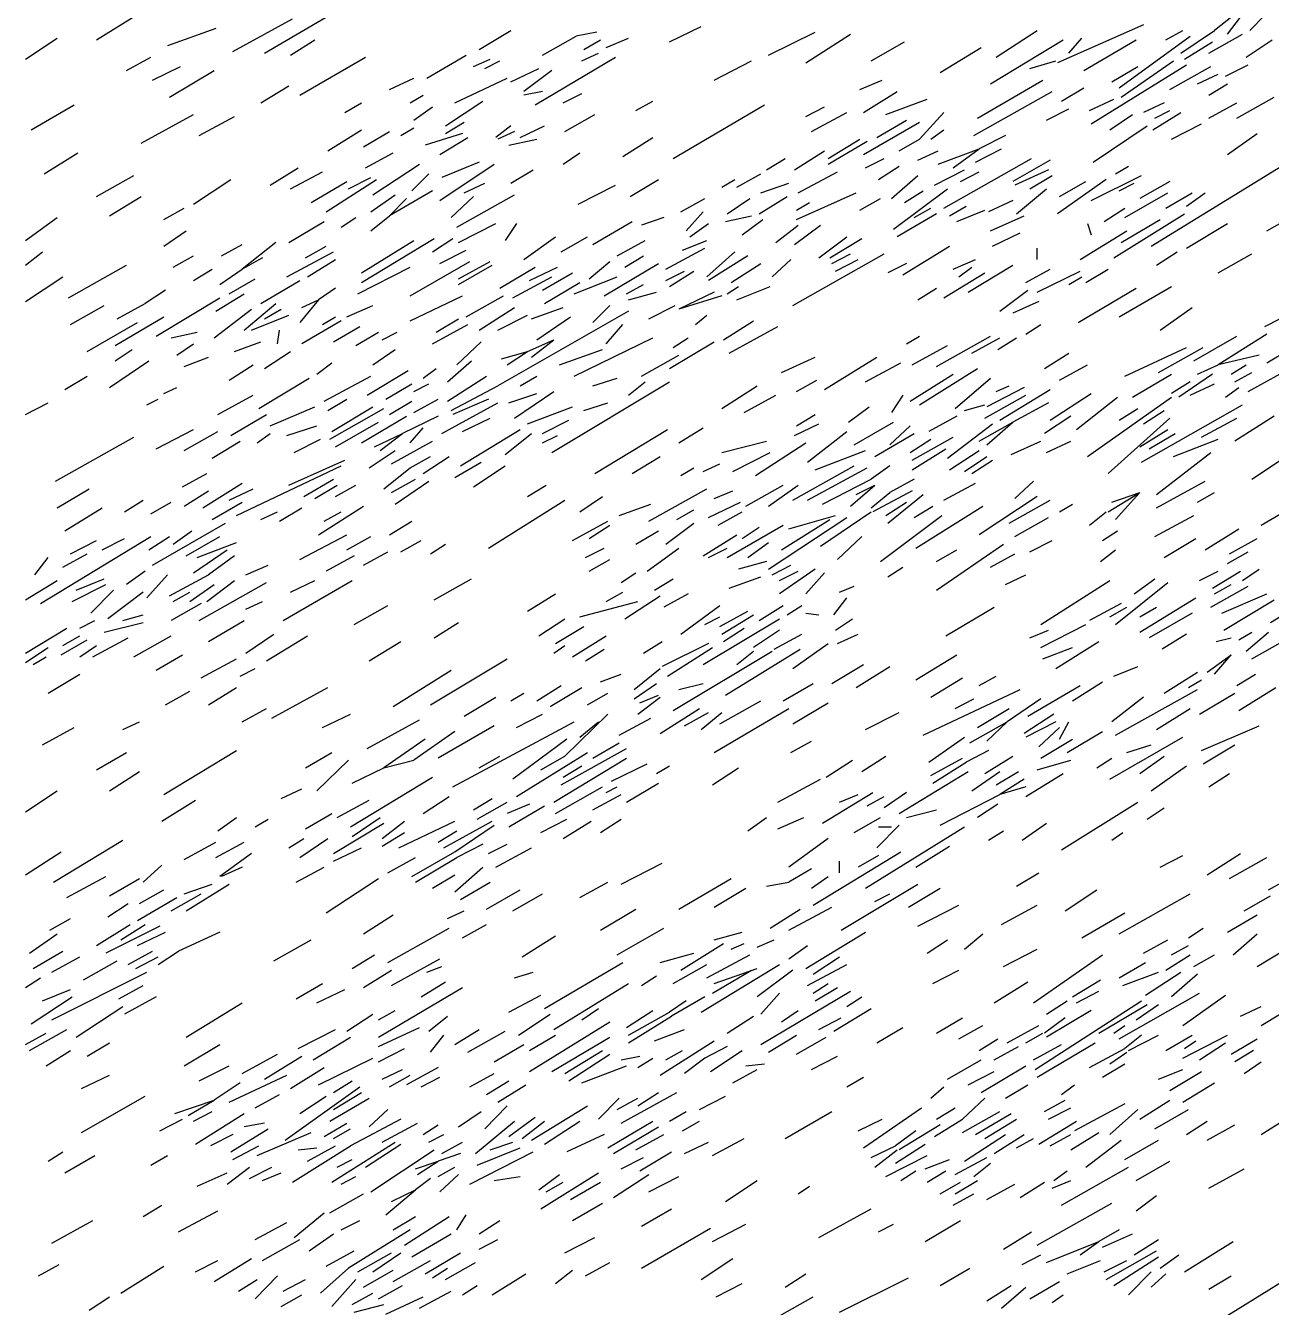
# Model space of a CAD drawing. Extents: x 0 to 599, y 0 to 600.
# Drawn here: x 0.2 to 122.3, y 398.3 to 523.9 of the extents above; entities that cross this region are included whole.
import ezdxf

# ---------------------------------------------------------------- set-up
doc = ezdxf.new("R2010")
doc.units = 0
doc.header["$MEASUREMENT"] = 0
doc.layers.add('LIMESTONE_FSET1', color=166, linetype='CONTINUOUS')

msp = doc.modelspace()

# ---------------------------------------------------------------- linework, layer by layer
at = {"layer": 'LIMESTONE_FSET1'}
for p, q in [((7.13, 522.5), (11.34, 525.12)), ((23.6, 521.19), (30.91, 525.49)), ((119.82, 525.87), (116.71, 523.43)), ((20.49, 521.37), (26.34, 524.56)), ((109.76, 523.99), (101.34, 520.25)), ((117.99, 523.06), (119.27, 524.74)), ((120.18, 523.43), (121.65, 524.93)), ((0.18, 520.62), (3.29, 522.68)), ((18.84, 523.62), (14.09, 521.93)), ((44.63, 521.56), (47.74, 523.43)), ((50.85, 521), (54.15, 522.87)), ((56.16, 523.25), (54.15, 522.87)), ((57.07, 521.75), (59.27, 522.68)), ((63.29, 522.31), (66.4, 523.81)), ((72.99, 521), (77.56, 523.25)), ((76.65, 520.25), (81.04, 523.06)), ((95.3, 520.81), (99.33, 523.43)), ((102.44, 521.19), (103.72, 522.68)), ((107.38, 517.82), (114.33, 522.87)), ((111.95, 522.5), (113.6, 523.43)), ((113.41, 521.19), (116.71, 523.43)), ((116.16, 521.19), (119.45, 523.06)), ((26.16, 521), (28.54, 522.5)), ((54.88, 521.56), (56.52, 522.5)), ((83.05, 520.44), (86.34, 522.31)), ((89.82, 519.31), (93.84, 521.75)), ((94.76, 518.19), (101.89, 522.5)), ((103.9, 519.5), (109.02, 522.5)), ((113.78, 520.62), (116.52, 522.31)), ((119.82, 520.81), (122.38, 522.5)), ((10.06, 519.5), (12.44, 520.81)), ((27.07, 517.07), (33.48, 520.81)), ((39.51, 518.75), (43.35, 521)), ((44.09, 519.88), (45.73, 520.62)), ((45.18, 519.69), (46.65, 520.44)), ((50.12, 516.13), (57.99, 520.81)), ((54.7, 520.44), (56.34, 521.19)), ((67.68, 518.56), (71.34, 520.44)), ((98.6, 519.69), (101.16, 520.44)), ((104.63, 514.26), (113.96, 520.06)), ((107.56, 516.88), (112.68, 520.44)), ((117.8, 518.94), (120, 520.06)), ((12.62, 518.56), (15.37, 519.88)), ((14.27, 516.88), (18.66, 519.5)), ((47.74, 518.38), (50.49, 519.69)), ((51.77, 519.5), (49.02, 517.44)), ((106.65, 518.38), (109.21, 519.88)), ((112.32, 517.63), (116.34, 519.88)), ((115.06, 518.19), (117.07, 519.13)), ((23.23, 516.32), (25.98, 518)), ((35.85, 517.63), (38.23, 518.75)), ((42.26, 516.32), (47.38, 518.75)), ((81.95, 517.63), (84.15, 518.56)), ((93.48, 514.82), (99.88, 518.56)), ((101.71, 516.51), (103.9, 517.82)), ((116.16, 517.07), (117.99, 518.19)), ((31.46, 515.38), (33.11, 516.32)), ((37.87, 516.32), (39.15, 517.07)), ((41.34, 514.07), (45, 516.51)), ((50.85, 517.44), (49.02, 517.07)), ((52.87, 516.32), (54.7, 517.25)), ((60, 515.57), (61.65, 516.51)), ((82.32, 515.38), (85.61, 517.44)), ((84.51, 515.2), (88.54, 516.69)), ((93.11, 513.14), (100.79, 517.44)), ((104.45, 515.57), (106.83, 516.69)), ((111.77, 516.32), (109.76, 515.38)), ((116.16, 514.82), (118.9, 516.32)), ((118.9, 514.82), (122.56, 516.88)), ((0.73, 513.7), (4.94, 516.13)), ((11.52, 512.39), (16.65, 515.2)), ((38.23, 514.63), (40.06, 515.94)), ((53.05, 513.51), (55.98, 515.2)), ((63.66, 510.89), (72.62, 516.13)), ((76.65, 515.01), (78.48, 515.94)), ((77.2, 513.51), (80.67, 515.38)), ((90.18, 515.38), (87.8, 512.76)), ((100.24, 514.63), (102.44, 515.76)), ((106.46, 513.7), (108.66, 515.2)), ((110.67, 513.7), (113.41, 515.38)), ((110.85, 514.82), (112.32, 515.57)), ((17.2, 513.14), (20.67, 515.01)), ((36.95, 513.14), (38.23, 513.88)), ((41.34, 513.32), (43.17, 514.45)), ((47.74, 514.07), (46.28, 512.95)), ((48.66, 512.95), (51.04, 514.07)), ((82.32, 511.26), (87.8, 514.45)), ((83.6, 512.95), (86.52, 514.63)), ((104.82, 510.51), (110.12, 514.07)), ((112.5, 512.76), (115.43, 514.26)), ((29.82, 511.64), (33.11, 513.7)), ((33.29, 512.01), (35.85, 513.51)), ((42.99, 513.32), (39.33, 512.2)), ((40.79, 511.26), (43.54, 512.95)), ((48.11, 513.51), (46.46, 512.76)), ((47.56, 512.2), (50.3, 512.76)), ((58.72, 511.08), (61.65, 512.95)), ((78.84, 510.89), (81.95, 512.76)), ((78.84, 510.33), (82.68, 512.57)), ((85.79, 511.64), (87.8, 512.76)), ((88.9, 512.76), (90.18, 513.7)), ((96.22, 513.14), (93.66, 511.83)), ((117.99, 511.26), (120.91, 513.32)), ((2.01, 509.39), (5.3, 511.45)), ((33.48, 509.95), (36.22, 511.45)), ((52.87, 510.33), (54.51, 511.45)), ((75.55, 509.77), (78.48, 511.64)), ((87.62, 510.7), (89.63, 511.64)), ((89.63, 510.33), (93.66, 511.83)), ((91.1, 509.95), (93.66, 511.83)), ((93.29, 510.51), (95.85, 511.83)), ((110.49, 502.28), (125.12, 511.26)), ((34.21, 507.33), (38.78, 510.33)), ((40.79, 506.77), (46.1, 510.33)), ((44.63, 510.51), (40.98, 509.02)), ((72.8, 509.77), (74.63, 510.89)), ((82.5, 509.95), (84.33, 510.89)), ((83.78, 508.83), (85.79, 510.14)), ((90.18, 506.02), (98.78, 510.89)), ((100.61, 510.7), (96.95, 508.64)), ((107.01, 509.39), (108.29, 510.14)), ((7.13, 507.15), (10.79, 509.2)), ((16.65, 506.4), (20.3, 508.83)), ((24.15, 508.27), (26.89, 509.95)), ((26.16, 507.89), (29.27, 509.58)), ((29.63, 505.65), (34.57, 508.83)), ((31.83, 507.89), (34.02, 509.02)), ((38.05, 507.71), (39.7, 509.39)), ((47.74, 508.46), (49.94, 509.77)), ((59.45, 507.15), (62.2, 508.83)), ((68.41, 508.08), (69.7, 508.83)), ((69.88, 508.08), (72.26, 509.39)), ((75.91, 507.52), (79.76, 509.58)), ((85.06, 506.96), (87.62, 509.2)), ((89.27, 508.27), (92.2, 509.77)), ((91.83, 508.64), (93.66, 509.58)), ((100.43, 509.77), (97.13, 508.27)), ((98.6, 507.89), (100.79, 509.2)), ((106.1, 508.83), (101.34, 505.46)), ((104.63, 506.77), (109.57, 509.2)), ((28.17, 506.58), (31.65, 508.64)), ((40.06, 507.71), (35.85, 505.27)), ((43.17, 507.52), (45.18, 508.46)), ((54.33, 506.4), (57.99, 508.27)), ((72.26, 507.52), (75, 508.46)), ((75.73, 504.9), (81.59, 507.52)), ((85.24, 503.96), (90.55, 507.89)), ((86.34, 506.58), (88.17, 507.71)), ((97.32, 505.46), (100.24, 507.89)), ((101.52, 507.15), (104.09, 508.64)), ((107.38, 507.71), (108.84, 508.46)), ((107.93, 505.09), (112.13, 507.52)), ((112.32, 508.64), (109.39, 506.96)), ((111.95, 506.02), (114.51, 507.52)), ((113.96, 506.21), (115.79, 507.52)), ((8.41, 505.27), (11.52, 507.15)), ((34.02, 505.65), (36.4, 507.33)), ((37.5, 506.96), (35.85, 505.27)), ((41.89, 505.09), (44.09, 507.15)), ((42.44, 504.15), (48.11, 507.33)), ((64.39, 505.65), (66.77, 506.96)), ((68.96, 505.46), (71.16, 506.96)), ((72.07, 505.46), (74.82, 507.15)), ((75.73, 505.83), (77.01, 506.58)), ((81.95, 505.83), (83.96, 506.96)), ((96.95, 506.77), (94.57, 505.65)), ((0.18, 502.84), (3.29, 505.09)), ((13.72, 504.9), (15.73, 506.02)), ((31.1, 504.15), (32.56, 505.09)), ((34.02, 503.78), (35.85, 505.27)), ((62.74, 505.09), (60.55, 504.34)), ((64.94, 503.78), (66.59, 505.65)), ((68.78, 504.71), (71.34, 505.27)), ((89.45, 505.46), (85.61, 503.21)), ((87.26, 505.09), (88.9, 506.02)), ((90.73, 505.27), (92.38, 506.21)), ((91.46, 504.71), (94.21, 505.83)), ((94.76, 503.78), (98.05, 505.27)), ((105.91, 504.71), (107.93, 506.02)), ((106.83, 501.15), (113.78, 505.46)), ((121.83, 503.78), (125.12, 505.65)), ((13.72, 502.28), (15.91, 503.78)), ((25.98, 502.65), (29.45, 504.71)), ((42.62, 502.65), (46.28, 504.52)), ((48.29, 504.52), (47.2, 502.84)), ((55.79, 502.46), (59.63, 504.71)), ((65.3, 503.21), (67.13, 504.52)), ((70.43, 503.4), (72.44, 504.9)), ((73.72, 502.65), (75.91, 504.34)), ((75.55, 502.46), (78.11, 504.34)), ((103.54, 500.97), (108.11, 503.78)), ((104.27, 504.52), (104.63, 503.4)), ((107.56, 502.65), (111.4, 504.9)), ((113.96, 502.09), (117.99, 504.52)), ((24.7, 502.65), (21.4, 500.03)), ((33.11, 498.72), (40.24, 503.03)), ((33.11, 499.66), (38.23, 502.84)), ((40.06, 501.72), (42.07, 503.03)), ((49.02, 500.97), (52.13, 503.21)), ((52.68, 501.72), (55.24, 503.21)), ((58.17, 501.34), (60.91, 502.84)), ((64.57, 501.9), (66.95, 502.84)), ((77.93, 501.15), (80.67, 503.21)), ((79.02, 501.15), (82.13, 503.03)), ((94.94, 502.28), (97.68, 503.59)), ((0.18, 500.41), (1.83, 501.72)), ((14.63, 500.22), (16.65, 501.34)), ((19.39, 501.34), (21.4, 502.46)), ((25.79, 499.28), (30.37, 501.72)), ((27.62, 501.15), (29.63, 502.28)), ((40.79, 500.59), (43.35, 501.9)), ((58.9, 500.22), (60.73, 501.34)), ((62.93, 500.03), (66.77, 502.09)), ((66.95, 499.28), (69.7, 501.72)), ((70.98, 501.34), (67.13, 498.91)), ((75.37, 496.47), (84.33, 501.53)), ((79.21, 500.59), (81.04, 501.53)), ((86.16, 499.47), (90.73, 502.28)), ((99.33, 500.97), (99.33, 502.09)), ((111.04, 500.41), (113.05, 501.72)), ((117.07, 499.66), (120.37, 501.53)), ((4.39, 497.22), (10.06, 500.41)), ((16.65, 498.91), (18.48, 500.03)), ((19.21, 498.53), (21.4, 500.03)), ((23.41, 501.15), (21.4, 500.03)), ((27.8, 499.28), (30.55, 500.97)), ((32.74, 497.6), (37.87, 500.22)), ((37.87, 497.41), (43.72, 500.78)), ((42.62, 499.1), (45.73, 500.78)), ((42.62, 498.53), (45.91, 500.41)), ((46.65, 498.16), (50.12, 500.22)), ((49.57, 498.91), (52.32, 500.22)), ((55.43, 499.1), (57.44, 500.78)), ((56.89, 497.41), (62.2, 500.59)), ((69.33, 498.72), (72.26, 500.59)), ((73.35, 499.28), (75.18, 500.97)), ((79.57, 499.84), (81.77, 500.97)), ((86.52, 500.59), (84.7, 499.66)), ((91.1, 500.03), (93.29, 500.97)), ((91.65, 499.28), (92.93, 500.22)), ((92.56, 497.78), (96.95, 500.41)), ((98.23, 498.72), (100.61, 500.03)), ((104.09, 498.72), (106.28, 500.03)), ((0.18, 496.85), (3.84, 499.28)), ((20.12, 497.6), (22.68, 499.1)), ((23.23, 496.66), (27.07, 498.91)), ((47.93, 497.22), (51.77, 499.28)), ((50.85, 497.97), (53.78, 499.66)), ((51.04, 496.66), (54.51, 498.72)), ((53.96, 497.6), (58.17, 499.28)), ((62.93, 498.91), (64.76, 499.84)), ((63.29, 498.35), (65.67, 499.84)), ((90.18, 497.22), (94.21, 499.66)), ((99.33, 497.78), (103.54, 499.84)), ((102.44, 498.53), (103.72, 499.28)), ((13.9, 497.97), (11.89, 496.66)), ((18.84, 495.91), (21.59, 497.6)), ((30.55, 498.16), (28.9, 497.04)), ((59.09, 497.6), (60.73, 498.53)), ((59.27, 497.04), (62.01, 497.78)), ((67.68, 497.78), (64.21, 496.1)), ((68.96, 497.6), (70.06, 498.35)), ((69.88, 497.04), (73.17, 498.35)), ((87.62, 497.04), (89.45, 498.16)), ((95.67, 495.91), (98.41, 497.97)), ((103.35, 494.79), (109.02, 498.16)), ((107.38, 495.35), (112.5, 498.35)), ((4.57, 494.6), (7.87, 496.47)), ((9.15, 495.16), (11.89, 496.66)), ((12.99, 493.48), (19.21, 497.22)), ((21.59, 494.04), (24.7, 496.66)), ((28.9, 497.04), (27.07, 494.79)), ((27.26, 496.29), (28.9, 497.04)), ((31.65, 495.35), (34.21, 496.47)), ((37.87, 494.98), (42.99, 497.41)), ((43.35, 495.35), (47.01, 497.41)), ((44.63, 494.04), (48.11, 496.29)), ((49.76, 495.16), (52.87, 496.29)), ((55.79, 494.79), (57.44, 496.47)), ((61.28, 495.16), (63.84, 496.47)), ((68.41, 497.41), (64.21, 496.1)), ((99.51, 496.85), (96.95, 495.73)), ((111.4, 494.04), (114.51, 496.29)), ((8.96, 492.54), (13.72, 495.35)), ((18.66, 493.29), (22.32, 496.1)), ((22.32, 494.04), (25.98, 495.54)), ((23.6, 495.16), (25.24, 496.1)), ((31.1, 494.98), (27.26, 492.73)), ((29.27, 494.6), (30.55, 495.35)), ((40.43, 493.85), (42.62, 495.16)), ((59.27, 495.91), (46.46, 488.61)), ((46.46, 494.04), (49.39, 495.54)), ((50.3, 493.1), (53.6, 495.35)), ((65.85, 494.6), (66.95, 495.54)), ((68.6, 493.1), (71.52, 494.98)), ((121.65, 494.42), (123.11, 495.16)), ((6.22, 491.98), (11.16, 494.79)), ((14.45, 493.29), (17.01, 493.85)), ((24.88, 492.73), (25.06, 494.04)), ((30.37, 492.92), (32.93, 494.42)), ((32.56, 492.54), (34.76, 493.85)), ((35.12, 493.1), (36.59, 493.85)), ((40.06, 492.73), (43.54, 494.6)), ((57.07, 492.73), (58.72, 494.6)), ((69.15, 491.79), (73.9, 494.42)), ((98.23, 493.67), (99.7, 494.6)), ((15, 491.61), (16.65, 492.73)), ((20.67, 491.98), (23.23, 492.92)), ((42.44, 490.67), (44.82, 492.92)), ((49.39, 491.98), (51.95, 493.1)), ((49.76, 491.42), (51.95, 493.1)), ((53.96, 489.55), (61.65, 493.29)), ((63.29, 490.3), (67.68, 492.92)), ((63.66, 492.36), (65.12, 493.29)), ((86.52, 492.73), (87.8, 493.48)), ((87.07, 490.67), (90.55, 492.54)), ((89.45, 490.48), (94.76, 493.48)), ((92.93, 491.79), (95.67, 493.29)), ((95.49, 492.17), (97.32, 493.29)), ((114.7, 491.05), (118.9, 493.48)), ((121.83, 493.67), (117.07, 490.67)), ((8.96, 491.05), (10.61, 492.17)), ((15.73, 490.48), (18.11, 491.42)), ((23.6, 490.3), (26.16, 491.98)), ((34.21, 490.67), (36.4, 492.17)), ((46.83, 491.23), (49.39, 491.98)), ((47.38, 490.67), (49.39, 491.98)), ((52.5, 490.67), (56.71, 492.17)), ((60.55, 489.55), (64.21, 491.61)), ((74.27, 489.92), (77.56, 491.42)), ((78.48, 488.24), (83.6, 491.42)), ((100.06, 490.3), (102.44, 491.79)), ((107.93, 489.55), (113.96, 492.36)), ((111.22, 489.92), (115.61, 492.36)), ((121.1, 491.61), (117.07, 490.67)), ((121.83, 490.86), (124.02, 492.17)), ((8.41, 488.42), (12.26, 491.05)), ((20.12, 489.17), (22.5, 490.67)), ((28.72, 489.73), (30.18, 490.86)), ((33.66, 487.68), (37.68, 490.11)), ((39.15, 489.36), (40.43, 490.3)), ((41.52, 488.99), (43.9, 491.05)), ((82.5, 488.99), (85.98, 490.86)), ((87.8, 486.74), (93.48, 490.3)), ((101.52, 489.17), (104.27, 490.67)), ((115.06, 489.73), (117.07, 490.67)), ((118.35, 489.73), (119.82, 490.67)), ((118.72, 488.99), (120.37, 489.92)), ((120, 488.05), (124.76, 490.67)), ((4.02, 488.24), (6.22, 489.55)), ((23.05, 486.37), (27.99, 489.36)), ((29.45, 487.11), (34.02, 489.55)), ((35.49, 487.3), (38.05, 488.8)), ((38.23, 488.05), (39.7, 488.8)), ((41.52, 487.11), (45.37, 489.55)), ((48.66, 488.61), (50.3, 489.55)), ((51.77, 482.06), (63.29, 488.99)), ((55.79, 488.61), (58.17, 489.36)), ((59.27, 487.68), (60.91, 488.99)), ((75.73, 488.05), (77.74, 489.17)), ((86.89, 487.11), (91.1, 489.73)), ((91.28, 486.37), (94.76, 489.36)), ((108.66, 487.49), (112.5, 489.73)), ((114.33, 488.99), (112.5, 487.86)), ((116.52, 489.73), (113.23, 487.49)), ((114.33, 487.68), (116.71, 488.8)), ((13.72, 487.86), (15, 488.42)), ((19.02, 485.8), (22.5, 487.68)), ((41.89, 486.18), (46.46, 488.61)), ((47.56, 486.93), (50.3, 487.86)), ((48.11, 485.43), (51.95, 488.05)), ((68.41, 486.37), (71.89, 488.61)), ((70.61, 485.99), (73.72, 487.68)), ((86.16, 487.68), (85.06, 485.99)), ((94.21, 485.43), (98.23, 487.68)), ((98.05, 488.42), (94.39, 486.55)), ((95.3, 488.05), (96.59, 488.61)), ((95.67, 485.24), (100.61, 488.24)), ((100.61, 485.24), (104.63, 487.86)), ((103.17, 484.31), (107.2, 487.49)), ((104.27, 481.68), (112.5, 487.49)), ((117.8, 487.49), (119.09, 488.42)), ((0.18, 485.8), (2.38, 486.93)), ((12.07, 486.74), (13.17, 487.3)), ((24.15, 484.68), (28.54, 486.55)), ((29.82, 486.18), (31.65, 487.3)), ((30, 483.37), (35.3, 486.37)), ((30.18, 484.12), (34.21, 486.55)), ((35.85, 485.8), (38.05, 487.11)), ((38.23, 485.99), (40.61, 487.3)), ((40.98, 483.93), (46.46, 486.93)), ((45.55, 487.3), (42.07, 485.8)), ((49.39, 484.87), (53.78, 486.55)), ((54.88, 486.18), (57.26, 486.93)), ((80.85, 485.05), (82.87, 486.55)), ((92.2, 486.18), (94.21, 486.74)), ((100.43, 486.93), (96.95, 485.05)), ((107.38, 485.24), (109.21, 486.37)), ((109.57, 481.12), (119.45, 486.74)), ((109.76, 484.87), (111.77, 486.18)), ((20.3, 483.74), (23.78, 485.8)), ((30.55, 482.62), (34.76, 485.05)), ((33.11, 483), (37.5, 485.62)), ((40.61, 485.62), (37.13, 483.93)), ((42.99, 484.12), (45.73, 485.43)), ((50.85, 483.93), (53.41, 485.24)), ((75.73, 484.68), (77.56, 485.8)), ((81.4, 482.81), (85.24, 485.05)), ((91.46, 485.62), (88.72, 484.12)), ((93.66, 483.18), (96.95, 485.05)), ((94.39, 482.81), (96.95, 485.05)), ((102.62, 485.62), (100.06, 483.93)), ((106.28, 480), (112.32, 485.43)), ((115.43, 483.56), (118.9, 485.43)), ((122.56, 485.62), (118.72, 483.18)), ((12.99, 482.43), (16.65, 484.31)), ((15.73, 482.25), (19.02, 484.12)), ((22.87, 483), (24.15, 483.93)), ((25.79, 483.74), (28.72, 484.68)), ((34.39, 482.62), (37.13, 483.93)), ((34.94, 482.25), (37.13, 483.93)), ((37.87, 483), (39.15, 484.49)), ((42.8, 480.75), (48.66, 484.31)), ((47.2, 481.87), (49.76, 483.93)), ((50.85, 483), (52.32, 483.74)), ((55.98, 480), (63.11, 484.31)), ((64.21, 483), (66.59, 484.49)), ((75.55, 483.74), (77.93, 484.87)), ((76.83, 481.12), (80.67, 484.12)), ((83.41, 481.68), (87.26, 483.93)), ((84.88, 482.81), (86.89, 484.68)), ((90.55, 481.5), (94.94, 484.87)), ((109.39, 482.62), (112.13, 484.31)), ((110.3, 482.43), (112.87, 483.93)), ((3.11, 479.25), (10.79, 483.56)), ((18.48, 481.5), (21.22, 483.18)), ((26.52, 482.06), (29.09, 483.37)), ((36.04, 480.94), (40.06, 483.18)), ((68.41, 482.06), (72.8, 483.18)), ((71.71, 479.81), (76.65, 483)), ((86.89, 482.06), (88.9, 483.37)), ((87.07, 481.31), (91.1, 483.56)), ((87.07, 480.37), (90.37, 482.43)), ((96.77, 481.87), (99.7, 483.18)), ((100.24, 482.06), (102.62, 483.18)), ((112.68, 481.68), (117.07, 483.37)), ((25.98, 478.88), (31.46, 481.31)), ((33.84, 480.56), (36.4, 482.25)), ((37.87, 480.56), (39.88, 481.68)), ((39.15, 480), (41.71, 481.68)), ((42.26, 479.63), (44.82, 481.12)), ((59.63, 480), (62.38, 481.68)), ((69.51, 480.19), (73.17, 482.06)), ((77.56, 480.37), (82.5, 482.25)), ((90.73, 480.37), (93.66, 482.25)), ((92.2, 480.19), (94.39, 481.68)), ((92.93, 480), (94.94, 481.31)), ((111.04, 477.94), (116.34, 482.06)), ((120.37, 479.44), (123.48, 481.5)), ((15.55, 478.69), (17.93, 480)), ((20.85, 475.88), (31.1, 480.75)), ((35.3, 478.5), (37.87, 480.56)), ((44.09, 478.69), (47.2, 480.75)), ((64.39, 479.81), (65.67, 480.56)), ((66.59, 480.19), (68.23, 480.94)), ((75.37, 477.38), (81.4, 480.75)), ((76.83, 477.38), (82.68, 480.56)), ((84.88, 480.75), (83.05, 479.44)), ((17.56, 476.63), (21.4, 479.06)), ((27.44, 477.75), (30.37, 479.44)), ((28.54, 477.57), (30.73, 478.88)), ((30.55, 477.75), (32.56, 478.88)), ((36.04, 478.13), (38.41, 479.44)), ((36.4, 477), (39.7, 479.25)), ((49.39, 477.75), (51.22, 478.88)), ((70.79, 476.82), (74.45, 478.88)), ((72.99, 476.82), (75.91, 478.88)), ((78.29, 477), (83.05, 479.44)), ((81.04, 476.82), (83.41, 478.88)), ((81.59, 477.94), (83.41, 478.88)), ((87.26, 479.44), (84.88, 478.13)), ((90.18, 477.38), (93.29, 479.06)), ((97.13, 477.57), (98.96, 479.25)), ((111.04, 476.63), (115.79, 479.25)), ((3.29, 476.63), (6.4, 478.5)), ((9.88, 476.26), (11.71, 477.38)), ((15.73, 476.82), (18.11, 478.32)), ((20.12, 477.38), (22.5, 478.5)), ((45.55, 472.7), (53.05, 477.38)), ((54.51, 476.26), (56.71, 477.75)), ((61.28, 475.32), (66.95, 478.5)), ((67.68, 477.57), (69.51, 478.32)), ((83.05, 476.63), (84.88, 478.13)), ((87.07, 478.32), (83.23, 476.26)), ((84.7, 475.13), (88.17, 477.94)), ((99.33, 477.75), (93.66, 474.01)), ((96.59, 475.13), (100.61, 477.38)), ((106.28, 476.26), (109.39, 478.13)), ((106.65, 477.19), (109.39, 478.13)), ((107.01, 475.51), (109.39, 478.13)), ((115.06, 477.19), (116.71, 478.13)), ((4.02, 474.38), (7.68, 476.63)), ((12.44, 476.07), (14.45, 477.19)), ((18.48, 475.51), (21.4, 477.19)), ((23.23, 475.51), (24.88, 476.26)), ((25.06, 475.32), (27.26, 476.63)), ((28.9, 474.01), (33.29, 476.82)), ((29.45, 475.32), (31.1, 476.26)), ((58.35, 475.88), (61.46, 477)), ((64.02, 475.51), (65.67, 476.44)), ((67.13, 475.69), (70.24, 477.19)), ((68.05, 474.95), (70.43, 476.26)), ((78.11, 472.89), (83.05, 476.26)), ((84.51, 475.88), (86.52, 477.19)), ((87.26, 475.69), (89.09, 476.82)), ((87.44, 472.7), (94.02, 476.82)), ((101.52, 476.26), (102.8, 477)), ((104.45, 474.95), (106.1, 476.26)), ((121.28, 474.95), (125.12, 477.19)), ((12.62, 471.01), (19.76, 475.13)), ((35.85, 474.01), (38.05, 475.32)), ((53.78, 473.45), (57.26, 475.32)), ((55.43, 473.64), (57.44, 474.95)), ((62.93, 473.07), (65.67, 475.13)), ((68.96, 471.76), (74.45, 474.95)), ((72.99, 470.64), (80.67, 475.69)), ((74.27, 472.51), (79.02, 475.51)), ((75, 474.57), (79.57, 475.88)), ((83.96, 471.39), (90, 475.88)), ((97.13, 473.82), (100.43, 475.69)), ((110.85, 473.82), (114.7, 475.88)), ((1.65, 467.27), (12.44, 473.82)), ((7.68, 472.51), (9.88, 473.64)), ((12.26, 472.51), (14.27, 473.82)), ((14.63, 473.07), (16.46, 474.38)), ((15.91, 471.95), (19.21, 473.82)), ((27.07, 471.58), (31.65, 474.01)), ((31.65, 472.51), (34.02, 473.82)), ((60, 473.07), (62.2, 474.38)), ((66.59, 471.95), (69.88, 474.01)), ((70.43, 473.64), (72.07, 474.76)), ((79.76, 471.58), (82.13, 473.82)), ((105.73, 473.45), (107.2, 474.38)), ((111.77, 471.76), (114.88, 473.64)), ((115.79, 472.51), (119.09, 474.57)), ((118.17, 472.14), (120.91, 473.64)), ((4.57, 472.14), (7.13, 473.45)), ((16.65, 470.27), (19.94, 472.51)), ((17.01, 471.76), (20.85, 473.26)), ((33.29, 471.01), (35.67, 472.32)), ((36.95, 472.32), (38.96, 473.45)), ((39.88, 472.14), (41.34, 473.07)), ((55.06, 471.76), (56.89, 472.7)), ((61.1, 470.45), (64.21, 472.7)), ((67.13, 471.76), (68.96, 472.7)), ((70.98, 471.76), (72.99, 473.26)), ((89.45, 468.58), (96.04, 473.07)), ((89.45, 471.39), (91.46, 472.51)), ((98.6, 472.32), (100.79, 473.45)), ((105.55, 471.39), (107.01, 472.51)), ((117.99, 471.2), (120, 472.32)), ((1.1, 470.08), (2.38, 471.76)), ((3.84, 470.83), (6.22, 472.14)), ((20.67, 471.95), (18.11, 470.08)), ((32.38, 471.95), (29.63, 470.45)), ((55.43, 470.45), (57.44, 471.58)), ((72.8, 471.39), (70.06, 470.64)), ((94.76, 470.83), (97.13, 472.14)), ((11.89, 470.45), (10.06, 469.14)), ((12.07, 467.83), (14.09, 470.08)), ((14.27, 468.02), (18.11, 470.08)), ((21.77, 470.08), (23.96, 471.01)), ((58.54, 469.33), (60, 470.27)), ((69.15, 468.77), (72.26, 469.89)), ((73.35, 470.08), (75.18, 471.01)), ((77.56, 470.64), (74.09, 468.21)), ((74.09, 469.52), (75.91, 470.45)), ((78.48, 470.27), (76.65, 468.21)), ((84.7, 469.89), (86.16, 470.83)), ((96.22, 469.14), (98.23, 470.08)), ((115.24, 469.52), (117.07, 470.45)), ((116.52, 468.77), (119.27, 470.45)), ((119.45, 469.52), (121.1, 470.64)), ((0.18, 467.64), (3.29, 469.52)), ((4.76, 467.46), (8.05, 469.14)), ((5.12, 468.58), (7.87, 469.7)), ((8.78, 468.58), (6.59, 466.33)), ((16.28, 467.46), (18.66, 469.14)), ((17.2, 465.59), (23.78, 469.33)), ((17.93, 467.46), (20.67, 469.52)), ((25.43, 465.59), (32.2, 469.52)), ((26.16, 468.39), (28.54, 469.52)), ((40.24, 467.64), (43.9, 469.7)), ((61.83, 468.58), (63.66, 469.7)), ((79.94, 468.39), (81.4, 468.95)), ((99.7, 465.21), (106.46, 469.52)), ((107.01, 465.21), (112.13, 469.33)), ((108.84, 468.21), (110.85, 469.7)), ((116.34, 466.9), (120, 468.95)), ((116.71, 468.21), (118.35, 469.14)), ((122.2, 465.4), (127.32, 468.58)), ((11.71, 468.39), (8.23, 465.77)), ((14.63, 467.46), (16.28, 468.39)), ((21.77, 466.71), (23.41, 467.46)), ((49.39, 466.52), (52.13, 468.21)), ((54.51, 465.96), (60.18, 467.46)), ((57.07, 467.46), (58.72, 468.39)), ((58.9, 465.77), (62.38, 468.02)), ((65.12, 468.21), (62.74, 466.9)), ((79.39, 466.15), (80.67, 467.83)), ((109.39, 464.46), (114.88, 467.83)), ((117.44, 466.33), (121.83, 468.21)), ((117.62, 464.65), (122.56, 467.64)), ((9.7, 465.59), (11.71, 466.15)), ((17.38, 467.27), (14.45, 465.59)), ((32.38, 465.21), (35.67, 467.08)), ((64.39, 464.27), (68.23, 467.08)), ((68.23, 465.02), (70.98, 466.52)), ((68.41, 464.27), (71.52, 466.15)), ((72.07, 465.59), (74.45, 467.08)), ((74.82, 466.15), (76.28, 467.08)), ((76.65, 466.33), (77.93, 466.15)), ((90.37, 464.09), (95.12, 466.9)), ((107.56, 467.27), (104.45, 465.59)), ((106.46, 465.96), (108.11, 466.9)), ((109.39, 465.96), (111.04, 466.9)), ((114.51, 466.33), (110.3, 463.9)), ((0.18, 462.4), (4.21, 464.84)), ((5.49, 464.84), (6.95, 465.59)), ((7.87, 464.46), (11.71, 465.4)), ((18.11, 463.53), (21.59, 465.59)), ((40.24, 463.9), (42.62, 465.4)), ((50.49, 464.09), (53.05, 465.77)), ((52.13, 463.34), (54.88, 465.02)), ((66.59, 461.28), (74.09, 465.77)), ((66.77, 465.21), (68.23, 465.96)), ((68.6, 463.53), (70.61, 464.84)), ((79.57, 464.65), (81.22, 465.77)), ((99.7, 462.96), (104.09, 465.21)), ((3.66, 462.22), (6.22, 463.71)), ((3.84, 463.15), (5.49, 464.09)), ((6.77, 462.03), (10.24, 463.9)), ((10.79, 462.03), (14.45, 464.09)), ((21.77, 462.4), (24.51, 464.27)), ((23.78, 461.65), (27.8, 464.09)), ((33.84, 461.65), (36.95, 463.53)), ((53.78, 462.03), (57.07, 464.09)), ((60.73, 462.4), (62.56, 463.53)), ((74.09, 464.65), (71.52, 462.96)), ((73.54, 462.78), (76.28, 464.27)), ((79.76, 463.34), (81.77, 464.27)), ((98.6, 463.9), (100.43, 464.65)), ((101.16, 460.9), (105.37, 463.53)), ((113.96, 464.27), (111.59, 462.78)), ((116.89, 463.53), (118.35, 463.9)), ((119.09, 463.71), (120.37, 464.46)), ((119.82, 462.59), (122.01, 464.46)), ((120.37, 461.84), (123.66, 463.71)), ((0.18, 461.47), (2.38, 462.96)), ((5.49, 462.03), (7.13, 463.15)), ((51.95, 462.4), (53.05, 463.15)), ((55.06, 461.65), (56.89, 462.78)), ((67.13, 463.34), (62.56, 461.09)), ((63.11, 460.16), (67.5, 462.96)), ((63.66, 456.79), (73.35, 462.59)), ((68.78, 458.28), (76.1, 462.78)), ((69.88, 461.28), (71.52, 462.59)), ((75.37, 460.9), (78.84, 463.34)), ((99.88, 461.84), (102.8, 462.96)), ((0.91, 461.28), (2.2, 462.03)), ((12.99, 460.72), (15.55, 462.22)), ((17.38, 459.97), (20.85, 461.84)), ((39.88, 457.35), (47.38, 461.84)), ((79.21, 459.41), (82.32, 461.28)), ((81.59, 459.03), (84.88, 461.09)), ((87.44, 459.78), (91.46, 462.22)), ((106.83, 460.16), (109.21, 461.09)), ((115.98, 460.53), (118.35, 462.22)), ((116.71, 460.34), (118.35, 462.22)), ((2.38, 458.47), (5.49, 460.34)), ((21.22, 460.16), (22.68, 460.9)), ((36.22, 457.16), (41.89, 460.72)), ((56.52, 459.59), (58.54, 460.34)), ((59.82, 458.85), (62.38, 460.9)), ((88.9, 458.1), (92.01, 459.97)), ((93.66, 459.22), (95.3, 460.16)), ((111.77, 458.47), (115.06, 460.53)), ((114.15, 459.03), (115.43, 459.78)), ((118.9, 459.22), (120.73, 460.34)), ((13.9, 457.35), (16.28, 458.66)), ((18.11, 457.35), (20.85, 459.03)), ((24.33, 456.04), (29.82, 459.03)), ((50.3, 457.72), (52.68, 459.22)), ((51.59, 457.16), (54.7, 459.03)), ((59.82, 457.91), (62.01, 459.41)), ((64.21, 458.85), (66.59, 459.41)), ((74.45, 457.72), (77.38, 459.41)), ((88.17, 454.35), (97.68, 458.85)), ((98.41, 456.22), (103.54, 459.22)), ((102.8, 457.72), (105.73, 459.59)), ((107.01, 454.35), (115.06, 458.85)), ((119.09, 456.79), (122.74, 459.03)), ((43.17, 456.22), (46.28, 458.1)), ((47.74, 457.72), (49.02, 458.47)), ((55.24, 457.35), (57.26, 458.47)), ((60.18, 456.41), (62.38, 458.1)), ((60.37, 457.54), (62.2, 458.28)), ((68.23, 455.48), (72.26, 457.72)), ((75.37, 455.48), (78.84, 457.54)), ((91.28, 456.97), (93.11, 457.91)), ((99.7, 457.91), (96.4, 455.66)), ((109.76, 458.1), (106.65, 455.66)), ((115.24, 456.41), (118.72, 458.47)), ((21.4, 455.66), (23.78, 456.97)), ((29.27, 455.1), (32.01, 456.41)), ((48.29, 455.1), (50.85, 456.41)), ((57.26, 456.41), (53.05, 452.29)), ((58.35, 454.35), (61.46, 456.04)), ((62.38, 454.54), (66.22, 456.97)), ((64.76, 455.29), (67.13, 456.6)), ((66.4, 454.91), (68.41, 456.6)), ((67.68, 452.67), (75, 456.97)), ((82.5, 454.91), (85.79, 456.6)), ((93.48, 455.1), (96.59, 456.97)), ((100.98, 456.41), (98.05, 454.54)), ((111.04, 454.91), (114.33, 456.97)), ((1.83, 453.42), (4.94, 455.1)), ((9.7, 454.91), (11.34, 455.66)), ((33.66, 453.04), (38.78, 455.85)), ((46.1, 455.29), (40.61, 452.11)), ((42.07, 449.3), (53.96, 455.66)), ((54.51, 454.17), (56.34, 455.66)), ((92.74, 453.6), (96.4, 455.66)), ((94.39, 453.79), (96.4, 455.66)), ((101.16, 455.66), (98.23, 454.17)), ((99.51, 453.23), (101.52, 455.1)), ((101.52, 453.98), (102.44, 455.66)), ((115.43, 452.85), (121.1, 455.29)), ((39.33, 453.98), (35.3, 451.17)), ((42.26, 454.73), (38.23, 451.92)), ((53.23, 453.98), (47.93, 450.05)), ((55.79, 452.11), (58.35, 453.6)), ((75.18, 452.67), (77.2, 453.79)), ((88.72, 451.73), (92.2, 454.17)), ((99.7, 452.11), (102.8, 453.98)), ((102.26, 452.67), (105.73, 454.73)), ((106.46, 450.05), (113.6, 454.17)), ((7.13, 450.98), (10.06, 452.67)), ((13.72, 448.55), (20.85, 452.85)), ((27.62, 451.17), (30.18, 452.67)), ((44.63, 451.17), (46.65, 452.29)), ((48.29, 448.36), (55.24, 452.67)), ((50.67, 450.98), (53.05, 452.29)), ((52.68, 449.49), (59.09, 453.04)), ((82.13, 450.8), (84.51, 452.29)), ((94.57, 452.85), (92.38, 451.73)), ((94.21, 450.61), (96.95, 452.29)), ((108.11, 452.67), (110.49, 453.42)), ((109.39, 450.61), (111.77, 452.29)), ((115.61, 451.54), (118.72, 453.42)), ((28.72, 448.92), (31.83, 451.92)), ((32.2, 449.67), (35.3, 451.17)), ((35.3, 451.17), (38.23, 451.92)), ((51.95, 447.8), (59.09, 452.11)), ((52.87, 450.23), (54.7, 451.36)), ((57.62, 449.86), (61.1, 451.54)), ((62.01, 450.61), (63.29, 451.36)), ((67.5, 449.49), (70.06, 451.17)), ((78.66, 450.23), (81.22, 451.92)), ((88.9, 450.42), (92.01, 452.11)), ((89.09, 449.67), (92.38, 451.73)), ((99.33, 450.98), (102.62, 451.92)), ((105.18, 451.17), (106.65, 452.11)), ((110.49, 448.92), (113.96, 451.36)), ((8.41, 448.92), (11.34, 450.8)), ((32.01, 445.37), (40.06, 450.23)), ((73.9, 447.8), (78.11, 450.05)), ((85.79, 446.68), (92.56, 450.8)), ((92.93, 448.92), (95.67, 450.8)), ((95.3, 449.49), (97.5, 450.8)), ((98.05, 450.05), (95.67, 448.55)), ((98.23, 448.36), (101.89, 450.61)), ((116.16, 449.3), (118.17, 450.61)), ((0.18, 446.86), (3.29, 448.92)), ((25.24, 448.17), (27.26, 449.11)), ((52.13, 446.68), (56.71, 449.3)), ((55.79, 447.05), (58.54, 448.55)), ((57.07, 448.74), (58.17, 449.3)), ((59.09, 447.8), (62.2, 449.67)), ((78.29, 445.74), (83.23, 448.74)), ((79.94, 447.8), (81.77, 448.55)), ((86.52, 448.74), (84.33, 447.24)), ((89.82, 445.55), (95.67, 448.55)), ((98.23, 449.3), (95.67, 448.55)), ((13.54, 445.93), (16.83, 447.99)), ((30.73, 446.3), (33.84, 447.99)), ((39.15, 446.68), (41.71, 448.36)), ((44.09, 447.05), (45.91, 448.17)), ((44.45, 446.12), (47.38, 447.8)), ((49.57, 447.61), (47.38, 446.68)), ((47.56, 445.37), (51.04, 447.43)), ((82.68, 447.43), (84.33, 448.36)), ((95.49, 447.61), (93.48, 446.3)), ((101.71, 443.12), (109.21, 447.8)), ((110.12, 446.12), (111.77, 447.24)), ((19.02, 444.99), (20.85, 446.3)), ((22.68, 445.37), (23.96, 446.12)), ((27.62, 445.18), (30.18, 446.68)), ((32.2, 444.43), (34.94, 446.3)), ((50.67, 444.81), (53.23, 446.12)), ((56.52, 444.81), (58.54, 446.12)), ((70.98, 444.99), (72.8, 446.3)), ((73.9, 445.18), (76.46, 446.3)), ((81.4, 444.81), (83.96, 446.3)), ((86.52, 446.3), (89.45, 447.05)), ((30.37, 442.75), (35.3, 445.74)), ((35.12, 444.24), (37.32, 445.93)), ((35.12, 443.49), (37.32, 444.81)), ((36.77, 443.31), (42.26, 445.93)), ((40.61, 443.87), (42.44, 444.99)), ((41.16, 443.31), (45.91, 445.93)), ((42.26, 442.93), (46.1, 445.55)), ((52.87, 444.24), (55.61, 445.93)), ((82.5, 439.38), (92.2, 445.37)), ((83.6, 443.31), (85.79, 445.55)), ((83.78, 445.37), (85.06, 445.37)), ((94.57, 444.06), (96.04, 444.99)), ((97.87, 444.06), (100.24, 445.74)), ((106.65, 444.06), (107.74, 444.81)), ((2.93, 439.94), (9.7, 444.06)), ((15.73, 442.18), (18.84, 443.87)), ((18.84, 442.37), (21.59, 443.87)), ((25.98, 443.31), (27.44, 444.24)), ((27.07, 442.37), (29.82, 444.24)), ((45, 443.68), (42.44, 442.37)), ((45.55, 442.75), (47.38, 443.68)), ((78.84, 444.24), (75, 441.44)), ((87.44, 441.44), (90.73, 443.49)), ((0.18, 440.69), (3.66, 442.93)), ((22.32, 442.75), (19.21, 440.5)), ((30.37, 442), (33.11, 443.31)), ((35.67, 440.87), (38.41, 442.37)), ((38.05, 440.5), (42.26, 442.93)), ((38.41, 439.94), (42.44, 442.37)), ((46.28, 441.44), (49.76, 443.31)), ((77.38, 437.69), (85.98, 442.93)), ((83.78, 442.56), (81.77, 441.44)), ((111.4, 441.44), (113.6, 442.56)), ((115.98, 440.69), (119.27, 442.75)), ((118.17, 440.31), (121.83, 442.37)), ((13.54, 441.62), (11.71, 439.94)), ((21.4, 441.44), (19.39, 440.5)), ((26.71, 439.94), (29.45, 441.44)), ((42.26, 439), (45, 441.44)), ((58.54, 439.75), (62.56, 441.81)), ((77.2, 441.25), (75, 439.94)), ((79.94, 440.87), (79.94, 442)), ((122.01, 439.19), (125.67, 441.25)), ((4.21, 438.44), (8.05, 440.5)), ((8.41, 438.63), (11.34, 440.31)), ((15.73, 438.81), (18.48, 439.75)), ((15.91, 437.13), (20.12, 439.75)), ((29.63, 436.94), (34.76, 440.31)), ((40.06, 439.38), (42.26, 440.69)), ((42.8, 438.25), (45.73, 439.94)), ((54.51, 438.44), (57.26, 439.94)), ((64.21, 437.32), (69.33, 440.31)), ((72.8, 439.56), (75, 439.94)), ((77.2, 439.38), (78.84, 440.5)), ((80.12, 435.26), (87.62, 439.75)), ((97.32, 439.56), (99.51, 440.87)), ((11.16, 436.19), (15, 438.44)), ((11.34, 437.88), (13.72, 439.19)), ((14.45, 437.13), (17.38, 438.81)), ((45.37, 437.32), (48.66, 439.19)), ((47.93, 437.13), (50.85, 438.81)), ((67.68, 437.5), (70.79, 439.38)), ((83.41, 438.07), (84.88, 438.81)), ((86.71, 437.5), (89.82, 439.38)), ((102.07, 437.13), (105.18, 439.19)), ((107.38, 434.88), (114.33, 438.81)), ((119.63, 437.13), (122.2, 438.63)), ((8.23, 436.57), (10.24, 437.88)), ((56.52, 435.26), (60, 437.32)), ((73.17, 435.44), (76.1, 437.32)), ((75, 435.26), (79.21, 437.5)), ((87.62, 435.63), (91.65, 437.69)), ((95.85, 435.82), (99.33, 437.69)), ((2.56, 435.26), (4.57, 436.38)), ((33.29, 434.88), (36.22, 436.76)), ((41.52, 436.38), (43.17, 437.13)), ((103.72, 434.51), (107.93, 436.94)), ((117.99, 435.07), (120.91, 436.76)), ((0.55, 433.01), (3.29, 434.88)), ((7.13, 433.76), (10.43, 435.82)), ((13.35, 435.63), (8.05, 433.01)), ((9.51, 434.32), (11.89, 435.82)), ((11.16, 433.76), (13.9, 435.07)), ((19.21, 435.07), (15.18, 433.2)), ((35.67, 432.07), (41.71, 435.44)), ((42.99, 434.51), (45.37, 435.82)), ((48.84, 432.64), (52.13, 434.7)), ((58.17, 432.82), (62.74, 435.44)), ((67.68, 434.32), (70.43, 435.07)), ((76.65, 431.51), (82.5, 435.07)), ((92.2, 433.39), (94.02, 434.88)), ((114.15, 434.51), (115.61, 435.44)), ((118.54, 432.82), (120.91, 434.88)), ((24.51, 432.26), (28.17, 434.32)), ((64.39, 431.33), (68.6, 433.95)), ((69.33, 433.39), (70.61, 433.95)), ((71.89, 433.57), (73.54, 434.32)), ((75, 432.45), (76.83, 433.76)), ((88.54, 433.01), (90.55, 434.32)), ((96.04, 431.7), (99.33, 433.39)), ((109.76, 433.01), (112.13, 434.32)), ((112.5, 432.82), (114.15, 433.76)), ((120.91, 431.7), (124.94, 434.13)), ((0.91, 431.51), (3.84, 433.2)), ((2.74, 431.14), (5.49, 432.64)), ((5.85, 430.39), (9.15, 432.26)), ((10.24, 431.89), (12.62, 433.2)), ((10.98, 431.51), (13.17, 432.64)), ((13.17, 431.89), (15.18, 433.2)), ((32.2, 431.51), (34.39, 432.82)), ((36.04, 429.83), (40.79, 432.45)), ((62.38, 432.07), (65.67, 433.01)), ((66.95, 430.58), (71.16, 432.82)), ((77.38, 430.95), (79.94, 432.64)), ((98.96, 428.14), (105.73, 432.82)), ((111.95, 431.33), (114.33, 432.82)), ((114.7, 431.7), (116.71, 432.82)), ((2.74, 426.46), (12.07, 431.14)), ((33.29, 429.64), (36.04, 431.33)), ((39.51, 431.14), (40.98, 431.7)), ((48.11, 430.58), (49.94, 431.14)), ((51.04, 427.58), (58.72, 432.07)), ((63.66, 430.02), (66.95, 431.89)), ((66.4, 427.21), (74.09, 431.89)), ((67.5, 429.08), (71.34, 431.33)), ((67.68, 430.02), (71.89, 431.51)), ((75.37, 431.33), (71.89, 428.71)), ((76.83, 429.83), (80.67, 431.89)), ((89.09, 430.02), (91.65, 431.33)), ((107.38, 430.58), (109.94, 432.07)), ((107.74, 429.83), (111.22, 431.14)), ((109.94, 428.89), (113.41, 431.14)), ((115.06, 430.95), (112.5, 428.71)), ((0.18, 429.64), (1.65, 430.58)), ((9.33, 428.52), (11.71, 429.83)), ((26.71, 428.52), (29.27, 430.02)), ((34.76, 424.77), (42.99, 429.64)), ((38.96, 428.71), (41.34, 430.2)), ((51.95, 425.52), (59.27, 430.02)), ((60.55, 429.83), (62.01, 430.76)), ((77.38, 429.08), (78.84, 430.02)), ((77.56, 428.33), (79.76, 429.64)), ((95.12, 428.14), (98.41, 430.2)), ((102.8, 428.71), (105.55, 430.39)), ((0.73, 426.08), (4.76, 428.71)), ((1.83, 428.33), (4.57, 429.45)), ((12.99, 428.71), (9.88, 427.02)), ((28.72, 428.14), (31.46, 429.45)), ((47.56, 427.21), (50.67, 428.89)), ((66.77, 428.71), (63.48, 426.83)), ((72.26, 424.03), (81.04, 429.27)), ((72.26, 427.02), (74.09, 429.08)), ((80.67, 427.77), (82.13, 428.71)), ((103.17, 428.14), (105.37, 429.27)), ((107.38, 424.59), (115.24, 429.08)), ((113.6, 425.9), (117.8, 428.89)), ((5.12, 424.77), (9.7, 427.77)), ((15.91, 424.77), (21.4, 428.14)), ((34.76, 426.46), (36.4, 427.39)), ((54.7, 426.46), (56.34, 427.58)), ((59.09, 425.71), (61.65, 427.39)), ((59.27, 424.96), (63.29, 427.21)), ((64.94, 428.33), (63.29, 427.21)), ((74.27, 426.27), (75.91, 427.39)), ((79.39, 425.34), (83.05, 427.58)), ((99.15, 421.59), (109.57, 428.33)), ((100.24, 427.02), (102.26, 428.33)), ((104.63, 427.39), (100.24, 424.77)), ((105.37, 425.15), (110.12, 427.96)), ((109.02, 426.46), (111.22, 427.96)), ((119.27, 426.83), (121.28, 427.77)), ((121.28, 425.9), (125.3, 428.33)), ((31.65, 425.34), (34.21, 427.02)), ((39.7, 425.34), (41.52, 426.83)), ((48.48, 424.96), (51.59, 427.02)), ((49.57, 421.4), (57.44, 426.27)), ((59.27, 424.21), (63.48, 426.83)), ((68.96, 425.15), (71.52, 426.83)), ((77.93, 425.52), (80.12, 426.65)), ((89.45, 425.15), (92.01, 426.65)), ((91.65, 424.59), (94.02, 425.9)), ((96.4, 424.21), (99.51, 425.9)), ((102.07, 426.65), (100.06, 425.15)), ((106.83, 425.15), (107.93, 425.9)), ((0.18, 424.03), (2.2, 425.15)), ((0.55, 423.46), (4.21, 425.52)), ((26.89, 423.65), (30.55, 425.52)), ((28.35, 422.53), (32.01, 424.77)), ((34.76, 423.84), (38.78, 425.71)), ((39.88, 423.28), (41.16, 424.96)), ((42.26, 424.03), (44.63, 425.52)), ((43.54, 423.28), (47.2, 425.34)), ((49.57, 423.46), (52.13, 424.96)), ((51.77, 421.4), (57.44, 424.77)), ((61.83, 424.4), (64.76, 425.52)), ((72.99, 423.28), (75.73, 424.96)), ((75.73, 423.09), (78.66, 424.77)), ((83.6, 424.21), (86.16, 425.71)), ((93.66, 423.46), (95.49, 424.59)), ((98.23, 424.21), (99.88, 425.15)), ((109.57, 424.96), (107.93, 423.65)), ((108.29, 423.46), (111.22, 424.96)), ((111.95, 423.46), (114.51, 424.96)), ((113.6, 422.71), (117.99, 424.96)), ((118.35, 423.09), (120.91, 424.59)), ((2.2, 421.97), (4.57, 423.46)), ((6.22, 422.9), (8.41, 424.21)), ((15.73, 421.97), (19.21, 424.03)), ((34.76, 422.34), (37.32, 423.65)), ((46.1, 422.34), (49.02, 424.03)), ((53.05, 421.22), (56.71, 423.46)), ((62.38, 421.03), (67.68, 424.4)), ((62.93, 422.53), (64.57, 423.46)), ((68.96, 423.84), (66.77, 422.71)), ((67.32, 421.4), (70.43, 423.46)), ((95.12, 422.53), (97.5, 423.84)), ((98.96, 422.53), (101.71, 424.03)), ((99.33, 420.84), (105, 424.21)), ((104.45, 421.78), (107.93, 423.65)), ((113.78, 423.65), (114.88, 424.4)), ((115.24, 422.53), (117.8, 424.21)), ((120.55, 423.46), (118.72, 422.34)), ((21.4, 421.22), (24.88, 423.09)), ((23.6, 420.66), (27.26, 422.9)), ((28.9, 420.09), (34.21, 422.71)), ((53.41, 420.47), (57.44, 423.09)), ((58.54, 422.53), (60.37, 422.9)), ((60.18, 421.78), (61.65, 422.71)), ((66.77, 422.71), (64.76, 421.22)), ((70.79, 421.97), (72.62, 422.15)), ((77.2, 421.59), (79.76, 422.9)), ((90.55, 420.66), (93.84, 422.53)), ((105.73, 420.84), (107.93, 422.15)), ((106.46, 422.15), (108.11, 423.28)), ((119.63, 421.22), (121.28, 422.34)), ((5.67, 419.72), (8.41, 421.03)), ((17.2, 420.47), (20.12, 421.97)), ((20.12, 418.41), (25.79, 421.03)), ((26.16, 419.72), (29.45, 421.78)), ((35.12, 420.66), (37.13, 421.59)), ((35.85, 419.91), (37.87, 421.03)), ((40.61, 421.78), (37.5, 420.09)), ((38.96, 419.91), (40.79, 420.84)), ((43.72, 419.91), (46.1, 421.22)), ((54.7, 420.28), (59.09, 421.97)), ((69.51, 420.28), (71.89, 421.59)), ((80.67, 419.91), (82.32, 420.84)), ((92.56, 420.09), (95.12, 421.4)), ((93.84, 419.34), (98.23, 421.97)), ((111.22, 420.66), (113.6, 421.59)), ((112.32, 419.53), (115.43, 421.4)), ((21.22, 420.28), (18.66, 418.6)), ((25.61, 414.66), (32.93, 419.91)), ((30.37, 419.34), (32.2, 420.47)), ((45.37, 419.16), (47.56, 420.47)), ((46.46, 418.41), (49.21, 420.09)), ((88.9, 418.78), (90.18, 419.91)), ((96.22, 418.78), (98.41, 420.09)), ((101.71, 419.16), (102.99, 420.09)), ((113.6, 418.41), (116.71, 420.28)), ((5.67, 415.41), (11.89, 418.97)), ((14.82, 417.29), (18.66, 418.6)), ((16.1, 417.1), (18.66, 418.6)), ((22.68, 417.85), (25.06, 419.16)), ((27.07, 417.29), (29.63, 418.97)), ((30, 416.54), (33.84, 418.78)), ((30.37, 417.66), (33.11, 419.34)), ((56.34, 416.72), (58.35, 418.78)), ((58.17, 417.66), (60.18, 418.78)), ((58.54, 416.35), (64.02, 419.34)), ((60.18, 418.03), (62.2, 419.34)), ((66.22, 417.66), (68.78, 418.97)), ((94.21, 418.78), (92.01, 416.72)), ((100.06, 417.47), (102.07, 418.6)), ((109.39, 416.72), (112.32, 418.6)), ((16.65, 416.54), (18.48, 417.47)), ((16.83, 414.29), (21.59, 417.29)), ((35.67, 417.66), (33.84, 415.98)), ((42.62, 415.98), (44.82, 417.47)), ((47.38, 418.03), (45.18, 415.79)), ((49.76, 414.66), (55.24, 418.03)), ((63.29, 416.54), (64.94, 417.47)), ((74.63, 414.85), (79.21, 417.47)), ((82.32, 413.92), (87.99, 417.85)), ((89.45, 416.72), (91.28, 417.85)), ((92.01, 415.41), (95.67, 417.47)), ((93.29, 415.23), (96.77, 417.29)), ((100.43, 416.72), (102.62, 417.85)), ((107.93, 418.22), (102.99, 415.6)), ((106.46, 415.23), (109.21, 417.66)), ((110.85, 415.79), (114.15, 417.66)), ((13.35, 415.6), (15.55, 416.72)), ((23.6, 416.35), (21.59, 415.98)), ((29.45, 415.04), (31.65, 416.35)), ((36.95, 416.72), (32.01, 414.1)), ((35.12, 414.48), (38.6, 416.35)), ((39.15, 415.23), (40.61, 416.16)), ((44.27, 413.35), (48.11, 416.54)), ((47.56, 415.04), (50.12, 416.91)), ((48.84, 414.85), (51.04, 416.54)), ((51.04, 414.29), (54.51, 416.54)), ((57.26, 413.92), (61.65, 416.54)), ((57.8, 413.35), (62.2, 415.98)), ((64.57, 415.6), (66.22, 416.54)), ((81.77, 415.6), (84.15, 416.72)), ((89.82, 416.16), (85.79, 413.73)), ((89.27, 415.04), (92.01, 416.72)), ((94.21, 414.85), (97.32, 416.72)), ((99.51, 414.29), (103.17, 416.54)), ((113.96, 415.23), (115.98, 416.54)), ((115.98, 414.66), (118.72, 416.16)), ((121.28, 415.23), (123.66, 416.72)), ((20.49, 415.23), (18.29, 414.1)), ((20.3, 413.54), (23.96, 415.79)), ((22.87, 413.17), (28.17, 415.41)), ((30.37, 414.85), (32.01, 415.79)), ((39.7, 414.48), (41.16, 415.23)), ((56.89, 415.23), (53.23, 413.54)), ((60, 413.73), (62.74, 415.23)), ((67.5, 413.17), (70.61, 414.85)), ((87.44, 415.6), (85.43, 414.1)), ((92.2, 412.61), (96.22, 415.23)), ((95.12, 413.35), (98.05, 415.23)), ((97.32, 413.92), (98.96, 414.85)), ((100.61, 414.1), (102.62, 415.23)), ((102.62, 413.73), (105.37, 415.41)), ((104.09, 412.04), (107.56, 414.66)), ((107.93, 412.79), (111.22, 414.66)), ((2.38, 412.61), (3.84, 413.54)), ((20.49, 412.79), (23.05, 414.1)), ((26.34, 410.55), (32.01, 414.1)), ((26.89, 413.73), (28.72, 413.92)), ((27.8, 412.61), (30.55, 414.1)), ((30.18, 410.55), (36.4, 414.48)), ((33.48, 412.04), (36.95, 414.29)), ((34.02, 409.61), (40.24, 413.73)), ((42.8, 413.35), (40.61, 412.61)), ((40.98, 413.35), (42.99, 414.48)), ((43.72, 410.36), (49.94, 413.54)), ((44.45, 412.23), (48.66, 413.92)), ((45.73, 413.73), (47.93, 414.48)), ((60.37, 411.67), (63.48, 413.54)), ((64.76, 413.35), (67.13, 414.48)), ((83.05, 412.98), (85.43, 414.1)), ((83.41, 412.04), (85.61, 413.73)), ((85.43, 412.42), (88.35, 414.29)), ((4.02, 411.48), (6.95, 413.17)), ((12.44, 412.23), (14.09, 413.17)), ((19.94, 410.36), (22.13, 412.04)), ((22.13, 410.92), (24.33, 412.04)), ((30.73, 412.04), (32.2, 412.79)), ((38.41, 411.86), (40.61, 412.61)), ((38.6, 411.29), (40.61, 412.61)), ((40.61, 411.11), (42.26, 412.04)), ((58.54, 411.86), (60.73, 412.98)), ((84.51, 411.11), (88.54, 413.17)), ((88.35, 411.86), (90.73, 412.79)), ((91.28, 411.29), (94.39, 412.98)), ((93.11, 411.11), (94.76, 412.42)), ((101.71, 408.3), (108.29, 412.04)), ((109.02, 410.73), (112.32, 412.61)), ((17.01, 410.17), (19.94, 411.48)), ((23.41, 410.73), (25.24, 411.48)), ((31.1, 410.36), (32.56, 411.11)), ((39.88, 410.92), (38.41, 409.8)), ((40.79, 409.61), (42.62, 411.29)), ((46.1, 410.73), (48.66, 411.11)), ((50.49, 409.8), (52.5, 411.29)), ((50.67, 407.93), (56.34, 411.48)), ((57.8, 409.05), (61.28, 411.29)), ((61.28, 409.61), (64.21, 411.11)), ((85.98, 410.73), (87.44, 411.67)), ((88.54, 410.55), (90.37, 411.67)), ((100.98, 410.73), (102.26, 411.67)), ((116.16, 409.98), (119.63, 411.86)), ((35.49, 407.36), (38.41, 409.8)), ((36.04, 408.67), (38.41, 409.8)), ((51.22, 409.61), (52.87, 410.55)), ((53.6, 408.86), (56.52, 410.55)), ((68.78, 408.67), (71.89, 410.73)), ((75.91, 409.42), (77.01, 410.17)), ((89.82, 409.42), (91.83, 410.55)), ((91.28, 409.42), (93.48, 410.73)), ((94.39, 408.86), (97.13, 410.36)), ((97.68, 409.05), (100.06, 410.55)), ((100.79, 409.98), (102.62, 410.73)), ((11.71, 407.18), (13.54, 408.3)), ((30, 407.55), (33.29, 409.42)), ((53.78, 406.8), (56.71, 408.49)), ((91.1, 408.3), (93.11, 409.42)), ((99.33, 404.37), (106.65, 408.49)), ((109.02, 407.74), (111.04, 409.24)), ((15.18, 405.68), (19.02, 407.74)), ((26.52, 405.12), (29.45, 407.55)), ((36.22, 405.87), (38.41, 407.18)), ((37.32, 404.37), (41.71, 407.18)), ((42.44, 405.87), (43.35, 407.36)), ((60.55, 406.24), (63.48, 407.93)), ((77.93, 405.12), (83.05, 407.93)), ((2.74, 404.56), (6.77, 406.8)), ((22.68, 404.93), (25.79, 406.61)), ((31.1, 405.87), (32.93, 406.8)), ((37.87, 405.87), (31.83, 402.12)), ((44.63, 405.49), (46.65, 406.8)), ((60.55, 402.12), (67.32, 406.05)), ((67.5, 404.74), (70.79, 406.43)), ((83.78, 405.68), (85.24, 406.43)), ((88.35, 404.74), (91.83, 406.8)), ((107.38, 405.87), (105.37, 404.74)), ((23.41, 402.87), (27.07, 404.93)), ((27.99, 403.81), (30.37, 405.49)), ((38.05, 403.24), (41.89, 405.49)), ((44.63, 403.99), (46.46, 404.93)), ((53.05, 403.62), (55.98, 405.12)), ((96.04, 403.99), (98.78, 405.68)), ((100.24, 402.68), (105.37, 404.74)), ((103.54, 403.43), (105.37, 404.74)), ((105.73, 404.18), (108.66, 405.49)), ((108.84, 403.43), (111.22, 404.93)), ((113.78, 401.75), (118.54, 404.74)), ((29.63, 402.31), (32.38, 403.81)), ((32.74, 401.75), (36.04, 403.62)), ((34.21, 401.75), (36.95, 403.62)), ((39.33, 401.56), (42.8, 403.62)), ((97.87, 402.5), (99.7, 403.43)), ((106.1, 401), (111.04, 403.81)), ((106.83, 400.44), (111.22, 403.24)), ((111.4, 402.12), (113.23, 403.43)), ((1.46, 401.37), (3.48, 402.5)), ((9.51, 399.69), (13.72, 402.31)), ((16.83, 401.75), (19.02, 402.87)), ((18.66, 400.81), (22.32, 403.06)), ((29.09, 399.69), (31.83, 402.12)), ((36.22, 400.81), (39.88, 402.87)), ((40.06, 401.19), (41.52, 402.12)), ((41.34, 401), (44.27, 402.68)), ((55.06, 401.37), (57.44, 402.68)), ((66.4, 401), (69.51, 403.06)), ((89.82, 400.44), (92.74, 402.12)), ((102.26, 401.56), (105.55, 402.87)), ((105.91, 401.75), (108.11, 402.87)), ((21.04, 399.88), (22.87, 401)), ((22.68, 399.13), (24.88, 401.37)), ((25.43, 399.88), (27.62, 401)), ((30.18, 398.38), (32.56, 401)), ((33.29, 400.25), (36.22, 401.93)), ((45.91, 399.5), (49.21, 401.56)), ((52.13, 400.62), (53.78, 401.93)), ((74.63, 400.25), (76.65, 401.56)), ((79.94, 397.82), (86.71, 401.19)), ((98.6, 399.13), (101.52, 400.81)), ((108.29, 399.5), (110.49, 401.75)), ((111.95, 401.56), (110.49, 400.25)), ((116.16, 400.06), (118.35, 401.37)), ((116.71, 396.69), (123.66, 401)), ((25.24, 398.38), (27.26, 399.5)), ((32.2, 398.56), (34.21, 399.69)), ((34.76, 399.13), (37.13, 400.44)), ((38.78, 398.19), (41.89, 399.88)), ((42.99, 399.5), (44.45, 400.44)), ((67.87, 399.31), (70.43, 400.62)), ((94.39, 398.94), (96.77, 400.44)), ((95.85, 398.19), (98.23, 400.25)), ((100.79, 398.75), (101.89, 399.5)), ((6.4, 398), (8.41, 399.31)), ((32.38, 397.82), (35.3, 398.56)), ((35.49, 397.63), (39.15, 399.31)), ((74.09, 397.44), (77.38, 399.31))]:
    msp.add_line(p, q, dxfattribs=at)

doc.saveas('drawing.dxf')
